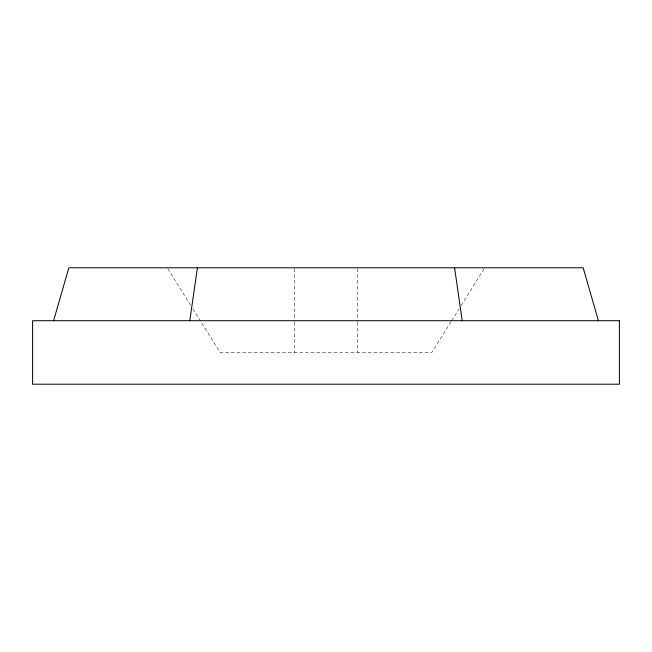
<?xml version="1.0" encoding="UTF-8"?>
<svg xmlns="http://www.w3.org/2000/svg" width="652" height="652" viewBox="0 0 652 652"><rect width="100%" height="100%" fill="white"/><g stroke="black" fill="none" stroke-linecap="round" stroke-linejoin="round"><path stroke-width="0.49" stroke-dasharray="3.26 2.44" d="M451.07 321.672L431.828 352.455L220.172 352.455L200.93 321.672M451.608 320.817L459.089 308.844M461.225 305.421L484.208 268.648M167.792 268.648L190.775 305.421M192.91 308.844L200.392 320.817M357.752 268.803L357.752 321.216M357.752 322.218L357.752 352.455M294.248 268.803L294.248 321.216M294.248 322.218L294.248 352.455"/><path stroke-width="0.98" d="M189.797 320.711L197.417 267.793M53.594 320.711L68.835 267.793L583.165 267.793L598.406 320.711M454.583 267.793L462.203 320.711M619.4 320.711L32.6 320.711L32.6 384.207L619.4 384.207L619.4 320.711"/></g></svg>
